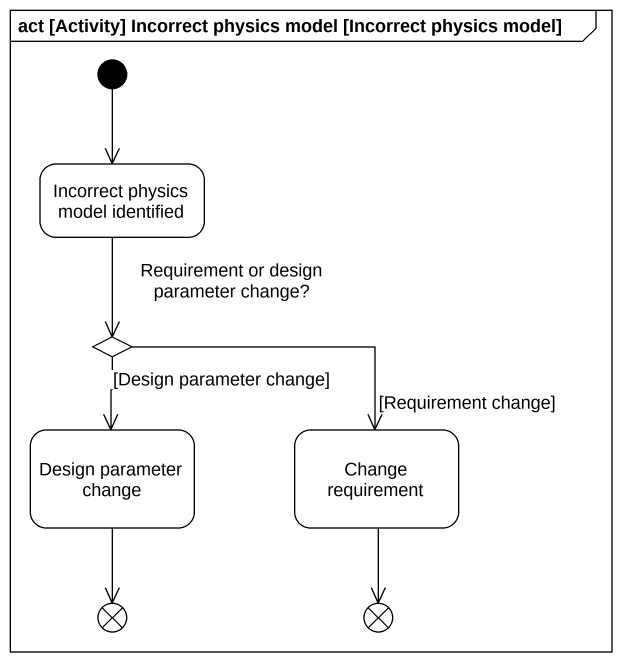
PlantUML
@startuml
mainframe act [Activity] Incorrect physics model [Incorrect physics model]
hide empty description
state "Incorrect physics model identified" as Incorrect_physics_model
state "Requirement or design parameter change?" as Requirement_or_design <<choice>>
state "Design parameter change" as Design_parameter_change
state "Change requirement" as Change_requirement
state flowfinal1 <<end>>
state flowfinal2 <<end>>
[*] --> Incorrect_physics_model
Incorrect_physics_model --> Requirement_or_design
Requirement_or_design --> Design_parameter_change : [Design parameter change]
Requirement_or_design -right-> Change_requirement : [Requirement change]
Design_parameter_change --> flowfinal1
Change_requirement --> flowfinal2
@enduml
